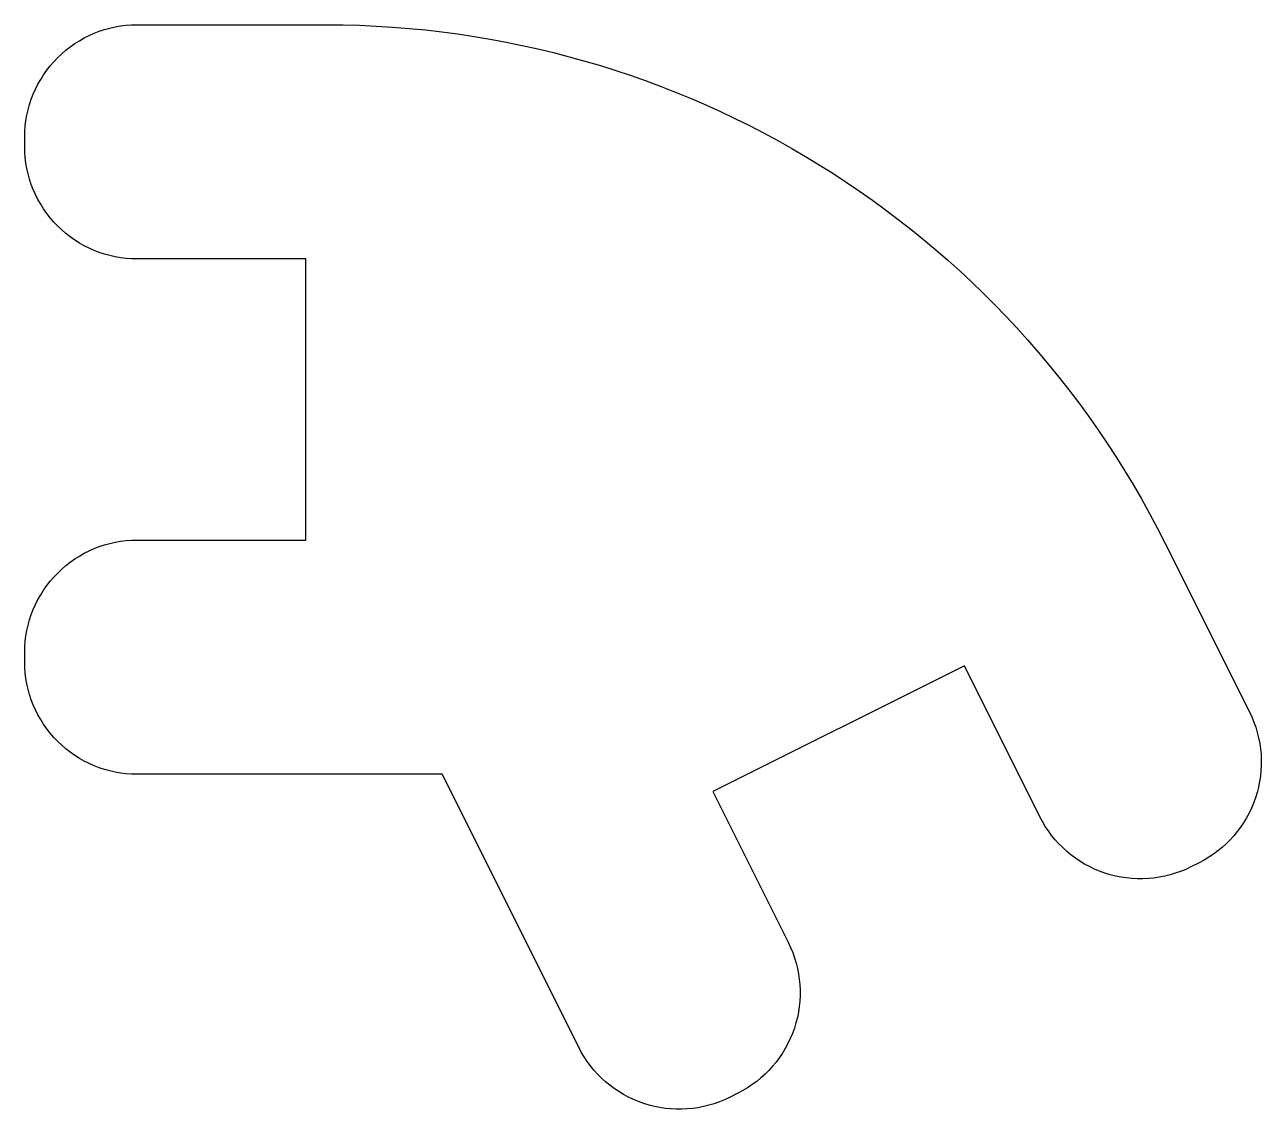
# Model space of a CAD drawing. Header units: millimetres. Extents: x -6 to 7.2, y -6.1 to 5.5.
import ezdxf

# ---------------------------------------------------------------- set-up
doc = ezdxf.new("R2010")
doc.units = ezdxf.units.MM
doc.layers.get('0').update_dxf_attribs({"linetype": 'CONTINUOUS'})

msp = doc.modelspace()

# ---------------------------------------------------------------- linework, layer by layer
msp.add_lwpolyline([(-2.781, 5.5, -0.284103), (6.163, -0.029), (7.066, -1.834, -0.414214), (6.529, -3.444), (6.44, -3.489, -0.414214), (4.83, -2.952), (4.025, -1.342), (1.341, -2.683), (2.146, -4.293, -0.414214), (1.609, -5.903), (1.52, -5.948, -0.414214), (-0.09, -5.411), (-1.545, -2.5), (-4.8, -2.5, -0.414214), (-6, -1.3), (-6, -1.2, -0.414214), (-4.8, 0), (-3, 0), (-3, 3), (-4.8, 3, -0.414214), (-6, 4.2), (-6, 4.3, -0.414214), (-4.8, 5.5)], format="xyb", close=True)

doc.saveas('drawing.dxf')
